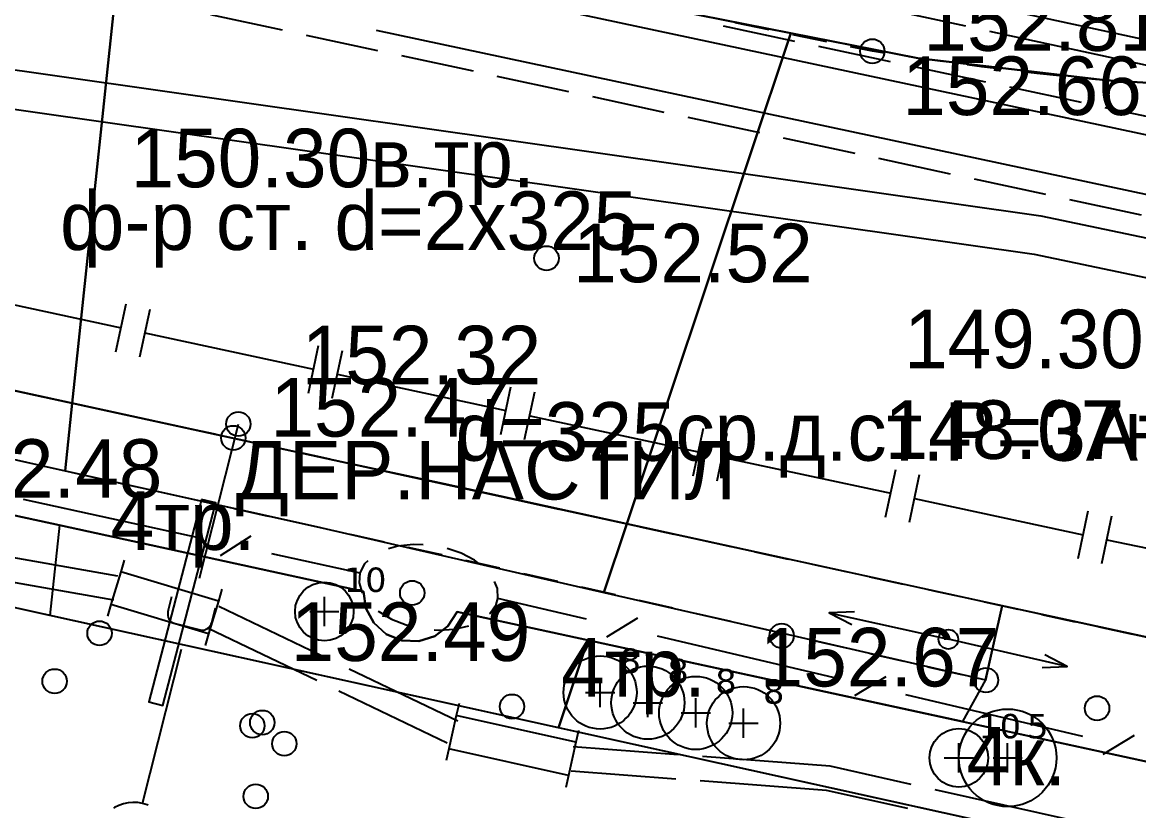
# Model space of a CAD drawing. Header units: metres. Extents: x -2743 to 126, y 13385 to 13916.
# Drawn here: x -1819.41 to -1796.54, y 13611.44 to 13627.59 of the extents above; entities that cross this region are included whole.
import ezdxf

# ---------------------------------------------------------------- set-up
doc = ezdxf.new("R2010")
doc.units = ezdxf.units.M
for name, color, linetype in [('GREEN_LABELS', 7, 'Continuous'), ('GREEN_SHRUBS', 94, 'Continuous'), ('GREEN_SHRUBS_APPROVAL', 40, 'Continuous'), ('link-улица Берзарина_Граница работ$0$ГП_Граница проектирования', 7, 'Continuous'), ('link-улица Берзарина_Покрытия — Новые$0$ДВ_ПП_Газон_Р', 7, 'Continuous'), ('link-улица Берзарина_Покрытия — Новые$0$ДВ_ПП_Тип2_Р_покрытия_ПЧ_Местные', 7, 'Continuous'), ('link-улица Берзарина_Покрытия — Новые$0$ДВ_ПП_Тип6_У_ТР_3м за счет Газона', 7, 'Continuous'), ('link_улица Берзарина_борта$0$ДВ_ГП_П_Борт_БР100.30.15', 7, 'Continuous'), ('link_улица Берзарина_борта$0$ДВ_ГП_П_Борт_Пониженный_бетонный', 7, 'Continuous'), ('link_улица Берзарина_Люки$0$СЕТИ', 7, 'Continuous'), ('output[1-12]_3_ДЖКХ-24_03233pp$0$Водосток проектный', 7, 'Continuous'), ('output[1-12]_3_ДЖКХ-24_03233tp$0$Береговая линия', 7, 'Continuous'), ('output[1-12]_3_ДЖКХ-24_03233tp$0$Горизонтали', 7, 'Continuous'), ('output[1-12]_3_ДЖКХ-24_03233tp$0$Граница улицы', 7, 'Continuous'), ('output[1-12]_3_ДЖКХ-24_03233tp$0$Колодцы', 7, 'Continuous'), ('output[1-12]_3_ДЖКХ-24_03233tp$0$ЛЭП', 7, 'Continuous'), ('output[1-12]_3_ДЖКХ-24_03233tp$0$Отдельно стоящее дерево', 7, 'Continuous'), ('output[1-12]_3_ДЖКХ-24_03233tp$0$Светофоры', 7, 'Continuous'), ('output[1-12]_3_ДЖКХ-24_03233tp$0$Топографические объекты', 7, 'Continuous'), ('output[1-12]_3_ДЖКХ-24_03233tp$0$Фонари', 7, 'Continuous'), ('output[1-12]_3_ДЖКХ-24_03233up$0$Водопровод', 7, 'Continuous'), ('output[1-12]_3_ДЖКХ-24_03233up$0$Газопровод', 7, 'Continuous'), ('output[1-12]_3_ДЖКХ-24_03233up$0$Кабель связи', 7, 'Continuous'), ('output[1-12]_3_ДЖКХ-24_03233up$0$Кабель электрический', 7, 'Continuous'), ('output[1-12]_3_ДЖКХ-24_03233up$0$Канализация самотёчная', 7, 'Continuous'), ('output[1-12]_3_ДЖКХ-24_03233up$0$Теплосеть', 7, 'Continuous')]:
    doc.layers.add(name, color=color, linetype=linetype)
doc.styles.add('unicode', font='DejaVuSans.ttf')

# ---------------------------------------------------------------- blocks, each defined once
blk = doc.blocks.new('GREEN_SHRUB_CORNUS_SERICEA')
for p, q in [((0, -0.3), (0, 0.3)), ((-0.3, 0), (0.3, 0))]:
    blk.add_line(p, q)
blk.add_circle((0, 0), 0.75)
at = {"style": 'unicode', "flags": 1}
for tag, p in [('POS', (0.4, 0.4)), ('NUM', (0.4, -0.9)), ('SPECIES', (0.4, -1.8)), ('NPA', (0.4, -2.7))]:
    blk.add_attdef(tag, p, '', height=0.5, dxfattribs=at)
blk = doc.blocks.new('GREEN_SHRUB_COTONEASTER_LUCIDUS')
for p, q in [((0, -0.3), (0, 0.3)), ((-0.3, 0), (0.3, 0))]:
    blk.add_line(p, q)
blk.add_circle((0, 0), 0.6)
at = {"style": 'unicode', "flags": 1}
for tag, p in [('POS', (0.4, 0.4)), ('NUM', (0.4, -0.9)), ('SPECIES', (0.4, -1.8)), ('NPA', (0.4, -2.7))]:
    blk.add_attdef(tag, p, '', height=0.5, dxfattribs=at)
blk = doc.blocks.new('GREEN_SHRUB_JUNIPERUS_SABINA')
for p, q in [((0, -0.3), (0, 0.3)), ((-0.3, 0), (0.3, 0))]:
    blk.add_line(p, q)
blk.add_circle((0, 0), 1)
at = {"style": 'unicode', "flags": 1}
for tag, p in [('POS', (0.4, 0.4)), ('NUM', (0.4, -0.9)), ('SPECIES', (0.4, -1.8)), ('NPA', (0.4, -2.7))]:
    blk.add_attdef(tag, p, '', height=0.5, dxfattribs=at)

msp = doc.modelspace()

# ---------------------------------------------------------------- linework, layer by layer
at = {"layer": 'link-улица Берзарина_Граница работ$0$ГП_Граница проектирования'}
for points in [[(-1851.411, 13638.505), (-1846.077, 13636.663), (-1842.273, 13635.54), (-1834.009, 13633.719), (-1826.574, 13632.145), (-1815.448, 13629.808), (-1805.991, 13627.832), (-1801.067, 13626.861), (-1797.228, 13626.407), (-1792.839, 13626.138), (-1789.216, 13626.116), (-1785.597, 13626.273), (-1785.001, 13626.358), (-1784.405, 13626.443), (-1783.842, 13626.654), (-1783.127, 13627.076), (-1782.668, 13627.628), (-1782.357, 13628.16), (-1778.204, 13627.283), (-1778.379, 13626.216), (-1778.841, 13624.116), (-1772.541, 13622.777)], [(-1759.643, 13602.356), (-1820.672, 13615.843), (-1829.782, 13615.154), (-1829.611, 13614.169), (-1831.187, 13613.895), (-1831.358, 13614.88), (-1852.158, 13619.813)]]:
    msp.add_lwpolyline(points, dxfattribs=at)
at = {"layer": 'link-улица Берзарина_Покрытия — Новые$0$ДВ_ПП_Газон_Р'}
for points in [[(-1823.236, 13618.283), (-1818.654, 13617.287), (-1812.426, 13615.933), (-1812.376, 13615.586), (-1812.376, 13615.586), (-1812.215, 13615.286), (-1811.963, 13615.057), (-1811.639, 13614.924), (-1811.289, 13614.91), (-1810.965, 13615.014), (-1810.694, 13615.22), (-1810.505, 13615.515), (-1807.83, 13614.933), (-1808.431, 13613.137), (-1818.849, 13615.44), (-1820.672, 13615.843)], [(-1818.654, 13617.287), (-1818.849, 13615.44)]]:
    msp.add_lwpolyline(points, dxfattribs=at)
msp.add_lwpolyline([(-1755.619, 13602.648), (-1755.477, 13602.33), (-1755.29, 13601.689), (-1755.118, 13601.009), (-1754.99, 13600.195), (-1755.12, 13597.414), (-1755.233, 13595.012), (-1755.273, 13594.166), (-1755.307, 13593.812), (-1761.248, 13595.125), (-1759.643, 13602.356), (-1765.759, 13603.707), (-1780.753, 13607.021), (-1793.32, 13609.798), (-1808.431, 13613.137), (-1807.83, 13614.933), (-1792.75, 13611.655), (-1792.495, 13611.599), (-1780.292, 13608.996), (-1765.254, 13605.788), (-1756.246, 13603.866), (-1755.899, 13603.275), (-1755.619, 13602.648)], close=True, dxfattribs=at)
at = {"layer": 'link-улица Берзарина_Покрытия — Новые$0$ДВ_ПП_Тип2_Р_покрытия_ПЧ_Местные'}
for points in [[(-1817.293, 13630.195), (-1826.574, 13632.145), (-1834.009, 13633.719), (-1842.273, 13635.54), (-1845.932, 13636.62), (-1846.481, 13626.002), (-1842.971, 13625.223), (-1841.018, 13624.79), (-1837.113, 13623.926), (-1833.207, 13623.061), (-1830.677, 13622.493), (-1825.396, 13621.331), (-1823.446, 13620.888), (-1823.209, 13620.835), (-1818.391, 13619.788), (-1817.293, 13630.195)], [(-1803.667, 13627.374), (-1805.991, 13627.832), (-1815.448, 13629.808), (-1817.293, 13630.195), (-1818.391, 13619.788), (-1807.032, 13617.318), (-1803.667, 13627.374)], [(-1788.295, 13626.156), (-1789.216, 13626.116), (-1792.839, 13626.138), (-1797.228, 13626.407), (-1801.067, 13626.861), (-1803.667, 13627.374), (-1807.032, 13617.318), (-1803.598, 13616.572), (-1799.688, 13615.722), (-1792.394, 13614.136), (-1792.013, 13614.054), (-1788.295, 13626.156)]]:
    msp.add_lwpolyline(points, close=True, dxfattribs=at)
at = {"layer": 'link-улица Берзарина_Покрытия — Новые$0$ДВ_ПП_Тип6_У_ТР_3м за счет Газона'}
for points in [[(-1821.413, 13619.043), (-1818.537, 13618.403), (-1818.391, 13619.787), (-1821.317, 13620.422), (-1822.195, 13620.205), (-1830.312, 13618.201), (-1830.089, 13616.917), (-1821.413, 13619.043)], [(-1807.032, 13617.318), (-1810.77, 13618.134), (-1812.875, 13618.591), (-1818.391, 13619.787), (-1818.537, 13618.403), (-1813.398, 13617.26), (-1813.19, 13617.214), (-1807.502, 13615.913), (-1807.032, 13617.318)], [(-1799.683, 13614.117), (-1800.153, 13613.264), (-1807.83, 13614.933), (-1810.505, 13615.515), (-1810.694, 13615.22), (-1810.965, 13615.014), (-1811.289, 13614.91), (-1811.639, 13614.924), (-1811.963, 13615.057), (-1812.215, 13615.286), (-1812.376, 13615.586), (-1812.426, 13615.933), (-1818.654, 13617.287), (-1823.236, 13618.283), (-1823.573, 13618.336), (-1823.913, 13618.351), (-1824.252, 13618.327), (-1824.587, 13618.265), (-1821.413, 13619.043), (-1818.537, 13618.403), (-1813.19, 13617.214), (-1807.502, 13615.913), (-1803.72, 13615.048), (-1799.683, 13614.117)], [(-1807.032, 13617.318), (-1807.502, 13615.913), (-1803.72, 13615.048), (-1799.683, 13614.117), (-1799.339, 13615.638), (-1807.032, 13617.318)], [(-1795.496, 13614.799), (-1799.339, 13615.638), (-1799.683, 13614.117), (-1800.153, 13613.264), (-1793.152, 13611.742), (-1792.456, 13614.149), (-1795.496, 13614.799)]]:
    msp.add_lwpolyline(points, close=True, dxfattribs=at)
at = {"layer": 'link_улица Берзарина_борта$0$ДВ_ГП_П_Борт_БР100.30.15'}
msp.add_lwpolyline([(-1823.446, 13620.888), (-1823.209, 13620.835), (-1803.598, 13616.572), (-1799.688, 13615.722), (-1791.969, 13614.043), (-1759.36, 13607.087)], dxfattribs=at)
at = {"layer": 'link_улица Берзарина_борта$0$ДВ_ГП_П_Борт_Пониженный_бетонный'}
msp.add_lwpolyline([(-1755.116, 13603.625), (-1792.495, 13611.599), (-1810.505, 13615.515), (-1810.694, 13615.22), (-1810.965, 13615.014), (-1811.289, 13614.91), (-1811.639, 13614.924), (-1811.963, 13615.057), (-1812.215, 13615.286), (-1812.376, 13615.586), (-1812.426, 13615.933), (-1823.236, 13618.283), (-1823.573, 13618.336), (-1823.913, 13618.351), (-1824.252, 13618.327), (-1824.587, 13618.265), (-1829.181, 13617.139), (-1829.526, 13616.981), (-1829.78, 13616.715), (-1829.922, 13616.376), (-1829.929, 13615.996), (-1829.782, 13615.154)], dxfattribs=at)
at = {"layer": 'link_улица Берзарина_Люки$0$СЕТИ'}
msp.add_circle((-1811.427, 13615.901), 0.25, dxfattribs=at)
at = {"layer": 'output[1-12]_3_ДЖКХ-24_03233pp$0$Водосток проектный'}
for points in [[(-1815.787, 13616.202), (-1814.989, 13619.362)], [(-1816.359, 13615.82), (-1816.427, 13615.55), (-1816.434, 13615.512), (-1816.435, 13615.481), (-1816.434, 13615.439), (-1816.425, 13615.399), (-1816.412, 13615.367), (-1816.389, 13615.335), (-1816.363, 13615.307), (-1816.338, 13615.294), (-1816.312, 13615.283), (-1815.745, 13615.139), (-1815.72, 13615.138), (-1815.698, 13615.139), (-1815.67, 13615.146), (-1815.648, 13615.158), (-1815.62, 13615.174), (-1815.594, 13615.194), (-1815.573, 13615.221), (-1815.546, 13615.262), (-1815.533, 13615.296), (-1815.457, 13615.597)], [(-1816.951, 13611.588), (-1816.154, 13614.747)], [(-1816.835, 13611.549), (-1816.856, 13611.559), (-1816.951, 13611.588), (-1817.049, 13611.604), (-1817.149, 13611.608), (-1817.248, 13611.6), (-1817.345, 13611.579), (-1817.439, 13611.546), (-1817.528, 13611.502), (-1817.547, 13611.489)]]:
    msp.add_lwpolyline(points, dxfattribs=at)
msp.add_circle((-1814.989, 13619.362), 0.25, dxfattribs=at)
at = {"layer": 'output[1-12]_3_ДЖКХ-24_03233tp$0$Береговая линия'}
msp.add_lwpolyline([(-1815.742, 13617.819), (-1815.764, 13617.735), (-1816.824, 13613.668), (-1816.533, 13613.593), (-1815.471, 13617.67), (-1815.45, 13617.75), (-1815.742, 13617.819)], dxfattribs=at)
at = {"layer": 'output[1-12]_3_ДЖКХ-24_03233tp$0$Горизонтали'}
for centre in [(-1801.999, 13627.001), (-1808.676, 13622.76), (-1815.092, 13619.078), (-1799.672, 13614.114)]:
    msp.add_circle(centre, 0.25, dxfattribs=at)
at = {"layer": 'output[1-12]_3_ДЖКХ-24_03233tp$0$Граница улицы'}
for points in [[(-1804.116, 13627.442), (-1804.808, 13627.586)], [(-1802.933, 13627.196), (-1803.626, 13627.34)], [(-1801.749, 13626.963), (-1801.999, 13627.001), (-1802.444, 13627.094)], [(-1800.554, 13626.789), (-1800.879, 13626.833), (-1801.254, 13626.889)], [(-1799.356, 13626.634), (-1799.757, 13626.681), (-1800.058, 13626.722)], [(-1798.156, 13626.499), (-1798.631, 13626.548), (-1798.86, 13626.575)], [(-1796.954, 13626.383), (-1797.502, 13626.431), (-1797.659, 13626.447)], [(-1819.683, 13620.072), (-1818.996, 13619.923)], [(-1818.507, 13619.817), (-1817.821, 13619.669)], [(-1817.332, 13619.563), (-1816.645, 13619.414)], [(-1816.157, 13619.308), (-1815.47, 13619.16)], [(-1814.981, 13619.054), (-1814.295, 13618.904)], [(-1813.806, 13618.797), (-1813.12, 13618.647)], [(-1812.631, 13618.541), (-1811.945, 13618.391)], [(-1811.457, 13618.284), (-1810.77, 13618.134)], [(-1810.282, 13618.028), (-1809.595, 13617.878)], [(-1809.107, 13617.771), (-1808.42, 13617.621)], [(-1807.932, 13617.514), (-1807.245, 13617.365)], [(-1806.757, 13617.258), (-1806.07, 13617.108)], [(-1805.582, 13617.001), (-1804.896, 13616.851)], [(-1804.407, 13616.745), (-1803.721, 13616.595)], [(-1803.232, 13616.488), (-1802.546, 13616.338)], [(-1802.057, 13616.232), (-1801.371, 13616.082)], [(-1800.882, 13615.975), (-1800.743, 13615.945), (-1800.196, 13615.825)], [(-1799.707, 13615.718), (-1799.021, 13615.569)], [(-1798.533, 13615.462), (-1797.846, 13615.312)], [(-1797.358, 13615.205), (-1796.671, 13615.055)]]:
    msp.add_lwpolyline(points, dxfattribs=at)
at = {"layer": 'output[1-12]_3_ДЖКХ-24_03233tp$0$Колодцы'}
msp.add_circle((-1811.427, 13615.901), 0.25, dxfattribs=at)
at = {"layer": 'output[1-12]_3_ДЖКХ-24_03233tp$0$ЛЭП'}
for points in [[(-1802.367, 13615.515), (-1802.883, 13615.492), (-1802.423, 13615.253)], [(-1802.883, 13615.492), (-1800.442, 13614.952)], [(-1798.005, 13614.392), (-1800.442, 13614.952)], [(-1798.522, 13614.373), (-1798.005, 13614.392), (-1798.464, 13614.635)]]:
    msp.add_lwpolyline(points, dxfattribs=at)
at = {"layer": 'output[1-12]_3_ДЖКХ-24_03233tp$0$Отдельно стоящее дерево'}
for centre in [(-1817.833, 13615.075), (-1818.754, 13614.092), (-1818.754, 13614.092), (-1809.383, 13613.573), (-1809.383, 13613.573), (-1797.395, 13613.538), (-1814.702, 13613.181), (-1814.499, 13613.245), (-1814.047, 13612.812), (-1814.633, 13611.733)]:
    msp.add_circle(centre, 0.25, dxfattribs=at)
at = {"layer": 'output[1-12]_3_ДЖКХ-24_03233tp$0$Светофоры'}
msp.add_circle((-1803.857, 13615.023), 0.25, dxfattribs=at)
at = {"layer": 'output[1-12]_3_ДЖКХ-24_03233tp$0$Топографические объекты'}
for points in [[(-1819.813, 13618.687), (-1819.116, 13618.532)], [(-1818.628, 13618.424), (-1817.931, 13618.268)], [(-1817.443, 13618.16), (-1816.745, 13618.005)], [(-1816.257, 13617.896), (-1815.56, 13617.741)], [(-1815.072, 13617.633), (-1814.375, 13617.477)], [(-1813.887, 13617.369), (-1813.19, 13617.214)], [(-1812.701, 13617.105), (-1812.004, 13616.95)], [(-1811.516, 13616.842), (-1810.92, 13616.709), (-1810.819, 13616.686)], [(-1810.332, 13616.573), (-1809.636, 13616.413)], [(-1809.149, 13616.3), (-1808.453, 13616.14)], [(-1807.966, 13616.027), (-1807.27, 13615.867)], [(-1806.782, 13615.754), (-1806.086, 13615.594)], [(-1799.415, 13615.289), (-1799.339, 13615.638)], [(-1805.599, 13615.481), (-1804.903, 13615.321)], [(-1804.416, 13615.208), (-1803.72, 13615.048)], [(-1803.233, 13614.935), (-1802.537, 13614.775)], [(-1802.05, 13614.663), (-1801.354, 13614.502)], [(-1799.683, 13614.117), (-1799.672, 13614.114), (-1799.522, 13614.801)], [(-1800.866, 13614.39), (-1800.17, 13614.229)]]:
    msp.add_lwpolyline(points, dxfattribs=at)
at = {"layer": 'output[1-12]_3_ДЖКХ-24_03233tp$0$Фонари'}
msp.add_circle((-1800.442, 13614.952), 0.2, dxfattribs=at)
at = {"layer": 'output[1-12]_3_ДЖКХ-24_03233up$0$Водопровод'}
for points in [[(-1825.808, 13627.509), (-1798.547, 13623.629)], [(-1825.933, 13626.719), (-1798.685, 13622.841)], [(-1798.547, 13623.629), (-1777.419, 13619.202)], [(-1798.685, 13622.841), (-1777.574, 13618.417)]]:
    msp.add_lwpolyline(points, dxfattribs=at)
at = {"layer": 'output[1-12]_3_ДЖКХ-24_03233up$0$Газопровод'}
for points in [[(-1820.844, 13622.076), (-1817.391, 13621.333)], [(-1817.496, 13620.844), (-1817.286, 13621.822)], [(-1817.008, 13620.739), (-1816.797, 13621.717)], [(-1816.902, 13621.228), (-1813.45, 13620.486)], [(-1813.555, 13619.997), (-1813.344, 13620.974)], [(-1813.066, 13619.892), (-1812.856, 13620.869)], [(-1812.961, 13620.381), (-1809.508, 13619.638)], [(-1809.613, 13619.149), (-1809.403, 13620.127)], [(-1809.124, 13619.044), (-1808.914, 13620.022)], [(-1809.019, 13619.533), (-1805.566, 13618.79)], [(-1805.671, 13618.301), (-1805.461, 13619.279)], [(-1805.182, 13618.196), (-1804.972, 13619.174)], [(-1805.077, 13618.685), (-1801.624, 13617.943)], [(-1801.729, 13617.454), (-1801.519, 13618.431)], [(-1801.241, 13617.349), (-1801.03, 13618.326)], [(-1801.135, 13617.838), (-1797.683, 13617.095)], [(-1797.785, 13616.605), (-1797.58, 13617.583)], [(-1797.296, 13616.502), (-1797.091, 13617.481)], [(-1797.193, 13616.992), (-1795.114, 13616.557), (-1793.744, 13616.233)]]:
    msp.add_lwpolyline(points, dxfattribs=at)
at = {"layer": 'output[1-12]_3_ДЖКХ-24_03233up$0$Кабель связи'}
for points in [[(-1819.399, 13617.824), (-1815.775, 13617.029)], [(-1815.358, 13616.666), (-1814.727, 13617.07)], [(-1814.31, 13616.708), (-1812.498, 13616.31)], [(-1811.204, 13616.888), (-1811.404, 13616.896), (-1811.721, 13616.861), (-1811.914, 13616.805)], [(-1810.065, 13616.507), (-1810.148, 13616.571), (-1810.424, 13616.716), (-1810.711, 13616.813)], [(-1812.339, 13616.556), (-1812.403, 13616.496), (-1812.498, 13616.31), (-1812.516, 13616.108), (-1812.454, 13615.901), (-1812.451, 13615.897)], [(-1809.672, 13615.789), (-1809.679, 13615.994), (-1809.739, 13616.137)], [(-1809.84, 13615.477), (-1809.827, 13615.488), (-1809.708, 13615.666), (-1809.672, 13615.789)], [(-1807.859, 13615.361), (-1809.672, 13615.789)], [(-1812.122, 13615.526), (-1812.113, 13615.518), (-1811.851, 13615.363), (-1811.548, 13615.244), (-1811.472, 13615.227)], [(-1806.81, 13615.386), (-1807.448, 13614.992)], [(-1810.979, 13615.148), (-1810.883, 13615.14), (-1810.559, 13615.16), (-1810.268, 13615.226)], [(-1802.773, 13614.16), (-1806.399, 13615.016)], [(-1801.724, 13614.184), (-1802.362, 13613.79)], [(-1797.687, 13612.959), (-1801.313, 13613.815)], [(-1796.638, 13612.983), (-1797.276, 13612.589)]]:
    msp.add_lwpolyline(points, dxfattribs=at)
at = {"layer": 'output[1-12]_3_ДЖКХ-24_03233up$0$Кабель электрический'}
for points in [[(-1803.535, 13628.266), (-1800.09, 13627.521)], [(-1799.425, 13627.889), (-1795.982, 13627.144)], [(-1799.601, 13627.415), (-1796.155, 13626.67)], [(-1817.457, 13616.246), (-1820.211, 13616.728)], [(-1817.327, 13616.575), (-1817.399, 13616.335)], [(-1817.399, 13616.335), (-1817.601, 13615.665)], [(-1815.399, 13615.735), (-1817.399, 13616.335)], [(-1817.543, 13615.754), (-1820.297, 13616.236)], [(-1815.327, 13615.975), (-1815.399, 13615.735)], [(-1817.6, 13615.665), (-1817.672, 13615.425)], [(-1815.601, 13615.065), (-1817.601, 13615.665)], [(-1815.399, 13615.735), (-1815.601, 13615.065)], [(-1813.167, 13614.559), (-1815.392, 13615.625)], [(-1813.384, 13614.108), (-1815.608, 13615.175)], [(-1815.6, 13615.065), (-1815.672, 13614.825)], [(-1810.492, 13613.275), (-1812.716, 13614.342)], [(-1810.708, 13612.825), (-1812.933, 13613.891)], [(-1810.468, 13613.635), (-1810.523, 13613.391)], [(-1810.523, 13613.392), (-1810.677, 13612.708)], [(-1808.073, 13612.842), (-1810.523, 13613.392)], [(-1808.018, 13613.085), (-1808.073, 13612.841)], [(-1808.073, 13612.842), (-1808.227, 13612.158)], [(-1810.676, 13612.708), (-1810.731, 13612.464)], [(-1808.227, 13612.158), (-1810.677, 13612.708)], [(-1805.975, 13612.585), (-1808.131, 13612.749)], [(-1801.201, 13611.977), (-1802.863, 13612.348), (-1805.477, 13612.547)], [(-1808.226, 13612.158), (-1808.281, 13611.914)], [(-1806.025, 13612.087), (-1808.169, 13612.251)], [(-1801.275, 13611.481), (-1802.937, 13611.852), (-1805.527, 13612.049)], [(-1796.493, 13610.925), (-1800.713, 13611.868)]]:
    msp.add_lwpolyline(points, dxfattribs=at)
at = {"layer": 'output[1-12]_3_ДЖКХ-24_03233up$0$Канализация самотёчная'}
for points in [[(-1811.936, 13628.609), (-1776.171, 13620.985)], [(-1814.084, 13627.432), (-1815.55, 13627.747)], [(-1805.059, 13627.522), (-1803.592, 13627.209)], [(-1812.129, 13627.011), (-1813.595, 13627.327)], [(-1812.163, 13627.431), (-1776.411, 13619.809)], [(-1803.103, 13627.105), (-1801.636, 13626.791)], [(-1810.173, 13626.59), (-1811.64, 13626.906)], [(-1801.147, 13626.687), (-1799.68, 13626.374)], [(-1808.218, 13626.169), (-1809.685, 13626.485)], [(-1799.191, 13626.27), (-1797.724, 13625.957)], [(-1806.263, 13625.748), (-1807.729, 13626.064)], [(-1797.235, 13625.852), (-1795.768, 13625.539)], [(-1804.308, 13625.327), (-1805.774, 13625.643)], [(-1802.353, 13624.906), (-1803.819, 13625.222)], [(-1800.397, 13624.485), (-1801.864, 13624.801)], [(-1798.442, 13624.064), (-1799.909, 13624.38)], [(-1796.487, 13623.644), (-1797.953, 13623.959)]]:
    msp.add_lwpolyline(points, dxfattribs=at)

# ---------------------------------------------------------------- block references
at = {"layer": 'GREEN_SHRUBS'}
for name, p in [('GREEN_SHRUB_COTONEASTER_LUCIDUS', (-1813.227, 13615.522)), ('GREEN_SHRUB_CORNUS_SERICEA', (-1807.577, 13613.862)), ('GREEN_SHRUB_CORNUS_SERICEA', (-1806.598, 13613.652)), ('GREEN_SHRUB_CORNUS_SERICEA', (-1805.618, 13613.442)), ('GREEN_SHRUB_CORNUS_SERICEA', (-1804.638, 13613.231)), ('GREEN_SHRUB_COTONEASTER_LUCIDUS', (-1800.227, 13612.522))]:
    msp.add_blockref(name, p, dxfattribs=at)
at = {"layer": 'GREEN_SHRUBS_APPROVAL'}
msp.add_blockref('GREEN_SHRUB_JUNIPERUS_SABINA', (-1799.227, 13612.522), dxfattribs=at)

# ---------------------------------------------------------------- texts
at = {"layer": 'GREEN_LABELS', "style": 'unicode'}
for s, p in [('10', (-1812.827, 13615.922)), ('8', (-1807.177, 13614.262)), ('8', (-1806.198, 13614.052)), ('8', (-1805.218, 13613.842)), ('8', (-1804.238, 13613.631)), ('10', (-1799.827, 13612.922)), ('5', (-1798.827, 13612.922))]:
    msp.add_text(s, height=0.5, dxfattribs=at).set_placement(p)
at = {"layer": 'output[1-12]_3_ДЖКХ-24_03233tp$0$Горизонтали'}
for s, p in [('152.81', (-1800.953, 13627.01)), ('152.66', (-1801.386, 13625.694)), ('152.52', (-1808.129, 13622.268)), ('152.32', (-1813.69, 13620.177)), ('152.47', (-1814.331, 13619.105)), ('152.48', (-1821.454, 13617.85)), ('152.67', (-1804.307, 13613.985))]:
    msp.add_text(s, height=1.2, dxfattribs=at).set_placement(p)
at = {"layer": 'output[1-12]_3_ДЖКХ-24_03233tp$0$Колодцы'}
msp.add_text('152.49', height=1.2, dxfattribs=at).set_placement((-1813.916, 13614.507))
at = {"layer": 'output[1-12]_3_ДЖКХ-24_03233tp$0$Топографические объекты'}
msp.add_text('ДЕР.НАСТИЛ', height=1.2, dxfattribs=at).set_placement((-1815.039, 13617.816))
at = {"layer": 'output[1-12]_3_ДЖКХ-24_03233up$0$Водопровод'}
msp.add_text('150.30в.тр.', height=1.2, dxfattribs=at).set_placement((-1817.197, 13624.214))
at = {"layer": 'output[1-12]_3_ДЖКХ-24_03233up$0$Газопровод'}
msp.add_text('d=325ср.д.ст.Р=3Атм.', height=1.2, dxfattribs=at).set_placement((-1810.539, 13618.61))
at = {"layer": 'output[1-12]_3_ДЖКХ-24_03233up$0$Кабель электрический'}
for s, p in [('4тр.', (-1817.606, 13616.783)), ('4тр.', (-1808.375, 13613.775)), ('4к.', (-1800.072, 13611.956))]:
    msp.add_text(s, height=1.2, dxfattribs=at).set_placement(p)
at = {"layer": 'output[1-12]_3_ДЖКХ-24_03233up$0$Теплосеть'}
for s, p in [('ф-р ст. d=2x325', (-1818.642, 13622.929)), ('149.30о.тр.', (-1801.348, 13620.506)), ('148.07н.к.', (-1801.748, 13618.648))]:
    msp.add_text(s, height=1.2, dxfattribs=at).set_placement(p)

doc.saveas('drawing.dxf')
